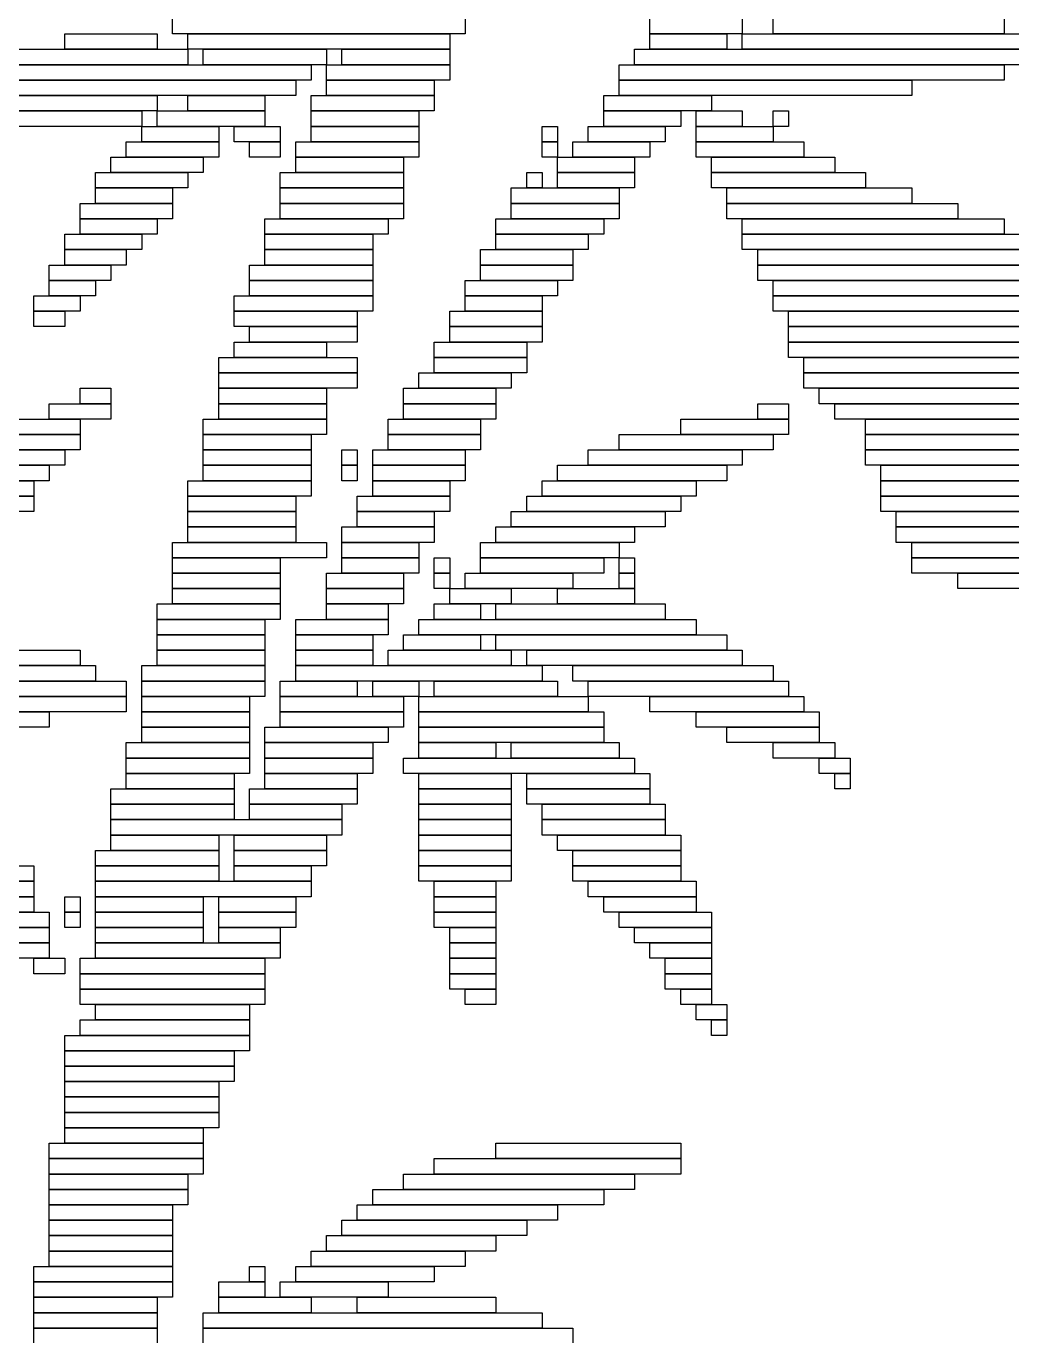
# Model space of a CAD drawing. Extents: x 39 to 985, y 65 to 958.
# Drawn here: x 92.5 to 156.5, y 817.5 to 902.5 of the extents above; entities that cross this region are included whole.
import ezdxf

# ---------------------------------------------------------------- set-up
doc = ezdxf.new("R2010")
doc.units = 0

msp = doc.modelspace()

# ---------------------------------------------------------------- linework, layer by layer
for p, q in [((102, 902), (102, 903)), ((121, 903), (121, 902)), ((133, 902), (133, 903)), ((139, 903), (139, 902)), ((141, 902), (141, 903)), ((156, 903), (156, 902)), ((95, 902), (101, 902)), ((95, 901), (95, 902)), ((101, 902), (101, 901)), ((121, 902), (102, 902)), ((103, 902), (120, 902)), ((103, 901), (103, 902)), ((120, 902), (120, 901)), ((139, 902), (133, 902)), ((133, 902), (138, 902)), ((133, 901), (133, 902)), ((138, 902), (138, 901)), ((139, 902), (158, 902)), ((139, 901), (139, 902)), ((156, 902), (141, 902)), ((92, 901), (103, 901)), ((101, 901), (95, 901)), ((120, 901), (103, 901)), ((103, 901), (103, 900)), ((104, 901), (112, 901)), ((104, 900), (104, 901)), ((112, 901), (112, 900)), ((113, 901), (120, 901)), ((113, 900), (113, 901)), ((120, 901), (120, 900)), ((132, 901), (160, 901)), ((132, 900), (132, 901)), ((138, 901), (133, 901)), ((158, 901), (139, 901)), ((91, 900), (111, 900)), ((103, 900), (92, 900)), ((112, 900), (104, 900)), ((111, 900), (111, 899)), ((112, 900), (120, 900)), ((112, 899), (112, 900)), ((120, 900), (113, 900)), ((120, 900), (120, 899)), ((131, 900), (156, 900)), ((131, 899), (131, 900)), ((160, 900), (132, 900)), ((156, 900), (156, 899)), ((89, 899), (110, 899)), ((111, 899), (91, 899)), ((110, 899), (110, 898)), ((120, 899), (112, 899)), ((112, 899), (119, 899)), ((112, 898), (112, 899)), ((119, 899), (119, 898)), ((156, 899), (131, 899)), ((131, 899), (150, 899)), ((131, 898), (131, 899)), ((150, 899), (150, 898)), ((88, 898), (101, 898)), ((110, 898), (89, 898)), ((101, 898), (101, 897)), ((103, 898), (108, 898)), ((103, 897), (103, 898)), ((108, 898), (108, 897)), ((111, 898), (119, 898)), ((111, 897), (111, 898)), ((119, 898), (112, 898)), ((119, 898), (119, 897)), ((130, 898), (137, 898)), ((130, 897), (130, 898)), ((150, 898), (131, 898)), ((137, 898), (137, 897)), ((87, 897), (100, 897)), ((101, 897), (88, 897)), ((100, 897), (100, 896)), ((101, 897), (108, 897)), ((101, 896), (101, 897)), ((108, 897), (103, 897)), ((108, 897), (108, 896)), ((119, 897), (111, 897)), ((111, 897), (118, 897)), ((111, 896), (111, 897)), ((118, 897), (118, 896)), ((137, 897), (130, 897)), ((130, 897), (135, 897)), ((130, 896), (130, 897)), ((135, 897), (135, 896)), ((136, 897), (139, 897)), ((136, 896), (136, 897)), ((139, 897), (139, 896)), ((141, 897), (142, 897)), ((141, 896), (141, 897)), ((142, 897), (142, 896)), ((100, 896), (87, 896)), ((100, 896), (105, 896)), ((100, 895), (100, 896)), ((108, 896), (101, 896)), ((105, 896), (105, 895)), ((106, 896), (109, 896)), ((106, 895), (106, 896)), ((109, 896), (109, 895)), ((118, 896), (111, 896)), ((111, 896), (118, 896)), ((111, 895), (111, 896)), ((118, 896), (118, 895)), ((126, 896), (127, 896)), ((126, 895), (126, 896)), ((127, 896), (127, 895)), ((129, 896), (134, 896)), ((129, 895), (129, 896)), ((135, 896), (130, 896)), ((134, 896), (134, 895)), ((139, 896), (136, 896)), ((136, 896), (141, 896)), ((136, 895), (136, 896)), ((142, 896), (141, 896)), ((141, 896), (141, 895)), ((99, 895), (105, 895)), ((99, 894), (99, 895)), ((105, 895), (100, 895)), ((105, 895), (105, 894)), ((109, 895), (106, 895)), ((107, 895), (109, 895)), ((107, 894), (107, 895)), ((109, 895), (109, 894)), ((110, 895), (118, 895)), ((110, 894), (110, 895)), ((118, 895), (111, 895)), ((118, 895), (118, 894)), ((127, 895), (126, 895)), ((126, 895), (127, 895)), ((126, 894), (126, 895)), ((127, 895), (127, 894)), ((128, 895), (133, 895)), ((128, 894), (128, 895)), ((134, 895), (129, 895)), ((133, 895), (133, 894)), ((141, 895), (136, 895)), ((136, 895), (143, 895)), ((136, 894), (136, 895)), ((143, 895), (143, 894)), ((98, 894), (104, 894)), ((98, 893), (98, 894)), ((105, 894), (99, 894)), ((104, 894), (104, 893)), ((109, 894), (107, 894)), ((118, 894), (110, 894)), ((110, 894), (117, 894)), ((110, 893), (110, 894)), ((117, 894), (117, 893)), ((127, 894), (126, 894)), ((127, 894), (132, 894)), ((127, 893), (127, 894)), ((133, 894), (128, 894)), ((132, 894), (132, 893)), ((143, 894), (136, 894)), ((137, 894), (145, 894)), ((137, 893), (137, 894)), ((145, 894), (145, 893)), ((97, 893), (103, 893)), ((97, 892), (97, 893)), ((104, 893), (98, 893)), ((103, 893), (103, 892)), ((109, 893), (117, 893)), ((109, 892), (109, 893)), ((117, 893), (110, 893)), ((117, 893), (117, 892)), ((125, 893), (126, 893)), ((125, 892), (125, 893)), ((126, 893), (126, 892)), ((132, 893), (127, 893)), ((127, 893), (132, 893)), ((127, 892), (127, 893)), ((132, 893), (132, 892)), ((145, 893), (137, 893)), ((137, 893), (147, 893)), ((137, 892), (137, 893)), ((147, 893), (147, 892)), ((103, 892), (97, 892)), ((97, 892), (102, 892)), ((97, 891), (97, 892)), ((102, 892), (102, 891)), ((117, 892), (109, 892)), ((109, 892), (117, 892)), ((109, 891), (109, 892)), ((117, 892), (117, 891)), ((124, 892), (131, 892)), ((124, 891), (124, 892)), ((126, 892), (125, 892)), ((132, 892), (127, 892)), ((131, 892), (131, 891)), ((147, 892), (137, 892)), ((138, 892), (150, 892)), ((138, 891), (138, 892)), ((150, 892), (150, 891)), ((96, 891), (102, 891)), ((96, 890), (96, 891)), ((102, 891), (97, 891)), ((102, 891), (102, 890)), ((117, 891), (109, 891)), ((109, 891), (117, 891)), ((109, 890), (109, 891)), ((117, 891), (117, 890)), ((131, 891), (124, 891)), ((124, 891), (131, 891)), ((124, 890), (124, 891)), ((131, 891), (131, 890)), ((150, 891), (138, 891)), ((138, 891), (153, 891)), ((138, 890), (138, 891)), ((153, 891), (153, 890)), ((102, 890), (96, 890)), ((96, 890), (101, 890)), ((96, 889), (96, 890)), ((101, 890), (101, 889)), ((108, 890), (116, 890)), ((108, 889), (108, 890)), ((117, 890), (109, 890)), ((116, 890), (116, 889)), ((123, 890), (130, 890)), ((123, 889), (123, 890)), ((131, 890), (124, 890)), ((130, 890), (130, 889)), ((153, 890), (138, 890)), ((139, 890), (156, 890)), ((139, 889), (139, 890)), ((156, 890), (156, 889)), ((95, 889), (100, 889)), ((95, 888), (95, 889)), ((101, 889), (96, 889)), ((100, 889), (100, 888)), ((116, 889), (108, 889)), ((108, 889), (115, 889)), ((108, 888), (108, 889)), ((115, 889), (115, 888)), ((130, 889), (123, 889)), ((123, 889), (129, 889)), ((123, 888), (123, 889)), ((129, 889), (129, 888)), ((156, 889), (139, 889)), ((139, 889), (159, 889)), ((139, 888), (139, 889)), ((100, 888), (95, 888)), ((95, 888), (99, 888)), ((95, 887), (95, 888)), ((99, 888), (99, 887)), ((115, 888), (108, 888)), ((108, 888), (115, 888)), ((108, 887), (108, 888)), ((115, 888), (115, 887)), ((122, 888), (128, 888)), ((122, 887), (122, 888)), ((129, 888), (123, 888)), ((128, 888), (128, 887)), ((159, 888), (139, 888)), ((140, 888), (163, 888)), ((140, 887), (140, 888)), ((94, 887), (98, 887)), ((94, 886), (94, 887)), ((99, 887), (95, 887)), ((98, 887), (98, 886)), ((107, 887), (115, 887)), ((107, 886), (107, 887)), ((115, 887), (108, 887)), ((115, 887), (115, 886)), ((128, 887), (122, 887)), ((122, 887), (128, 887)), ((122, 886), (122, 887)), ((128, 887), (128, 886)), ((163, 887), (140, 887)), ((140, 887), (167, 887)), ((140, 886), (140, 887)), ((98, 886), (94, 886)), ((94, 886), (97, 886)), ((94, 885), (94, 886)), ((97, 886), (97, 885)), ((115, 886), (107, 886)), ((107, 886), (115, 886)), ((107, 885), (107, 886)), ((115, 886), (115, 885)), ((121, 886), (127, 886)), ((121, 885), (121, 886)), ((128, 886), (122, 886)), ((127, 886), (127, 885)), ((167, 886), (140, 886)), ((141, 886), (170, 886)), ((141, 885), (141, 886)), ((93, 885), (96, 885)), ((93, 884), (93, 885)), ((97, 885), (94, 885)), ((96, 885), (96, 884)), ((106, 885), (115, 885)), ((106, 884), (106, 885)), ((115, 885), (107, 885)), ((115, 885), (115, 884)), ((127, 885), (121, 885)), ((121, 885), (126, 885)), ((121, 884), (121, 885)), ((126, 885), (126, 884)), ((170, 885), (141, 885)), ((141, 885), (174, 885)), ((141, 884), (141, 885)), ((96, 884), (93, 884)), ((93, 884), (95, 884)), ((93, 883), (93, 884)), ((95, 884), (95, 883)), ((115, 884), (106, 884)), ((106, 884), (114, 884)), ((106, 883), (106, 884)), ((114, 884), (114, 883)), ((120, 884), (126, 884)), ((120, 883), (120, 884)), ((126, 884), (121, 884)), ((126, 884), (126, 883)), ((174, 884), (141, 884)), ((142, 884), (179, 884)), ((142, 883), (142, 884)), ((95, 883), (93, 883)), ((114, 883), (106, 883)), ((107, 883), (114, 883)), ((107, 882), (107, 883)), ((114, 883), (114, 882)), ((126, 883), (120, 883)), ((120, 883), (126, 883)), ((120, 882), (120, 883)), ((126, 883), (126, 882)), ((179, 883), (142, 883)), ((142, 883), (185, 883)), ((142, 882), (142, 883)), ((106, 882), (112, 882)), ((106, 881), (106, 882)), ((114, 882), (107, 882)), ((112, 882), (112, 881)), ((119, 882), (125, 882)), ((119, 881), (119, 882)), ((126, 882), (120, 882)), ((125, 882), (125, 881)), ((185, 882), (142, 882)), ((142, 882), (190, 882)), ((142, 881), (142, 882)), ((105, 881), (114, 881)), ((105, 880), (105, 881)), ((112, 881), (106, 881)), ((114, 881), (114, 880)), ((125, 881), (119, 881)), ((119, 881), (125, 881)), ((119, 880), (119, 881)), ((125, 881), (125, 880)), ((190, 881), (142, 881)), ((143, 881), (197, 881)), ((143, 880), (143, 881)), ((114, 880), (105, 880)), ((105, 880), (114, 880)), ((105, 879), (105, 880)), ((114, 880), (114, 879)), ((118, 880), (124, 880)), ((118, 879), (118, 880)), ((125, 880), (119, 880)), ((124, 880), (124, 879)), ((197, 880), (143, 880)), ((143, 880), (204, 880)), ((143, 879), (143, 880)), ((96, 879), (98, 879)), ((96, 878), (96, 879)), ((98, 879), (98, 878)), ((114, 879), (105, 879)), ((105, 879), (112, 879)), ((105, 878), (105, 879)), ((112, 879), (112, 878)), ((117, 879), (123, 879)), ((117, 878), (117, 879)), ((124, 879), (118, 879)), ((123, 879), (123, 878)), ((204, 879), (143, 879)), ((144, 879), (215, 879)), ((144, 878), (144, 879)), ((94, 878), (98, 878)), ((94, 877), (94, 878)), ((98, 878), (96, 878)), ((98, 878), (98, 877)), ((112, 878), (105, 878)), ((105, 878), (112, 878)), ((105, 877), (105, 878)), ((112, 878), (112, 877)), ((123, 878), (117, 878)), ((117, 878), (123, 878)), ((117, 877), (117, 878)), ((123, 878), (123, 877)), ((140, 878), (142, 878)), ((140, 877), (140, 878)), ((142, 878), (142, 877)), ((215, 878), (144, 878)), ((145, 878), (226, 878)), ((145, 877), (145, 878)), ((92, 877), (96, 877)), ((98, 877), (94, 877)), ((96, 877), (96, 876)), ((104, 877), (112, 877)), ((104, 876), (104, 877)), ((112, 877), (105, 877)), ((112, 877), (112, 876)), ((116, 877), (122, 877)), ((116, 876), (116, 877)), ((123, 877), (117, 877)), ((122, 877), (122, 876)), ((135, 877), (142, 877)), ((135, 876), (135, 877)), ((142, 877), (140, 877)), ((142, 877), (142, 876)), ((226, 877), (145, 877)), ((147, 877), (244, 877)), ((147, 876), (147, 877)), ((91, 876), (96, 876)), ((96, 876), (92, 876)), ((96, 876), (96, 875)), ((112, 876), (104, 876)), ((104, 876), (111, 876)), ((104, 875), (104, 876)), ((111, 876), (111, 875)), ((122, 876), (116, 876)), ((116, 876), (122, 876)), ((116, 875), (116, 876)), ((122, 876), (122, 875)), ((131, 876), (141, 876)), ((131, 875), (131, 876)), ((142, 876), (135, 876)), ((141, 876), (141, 875)), ((244, 876), (147, 876)), ((147, 876), (389, 876)), ((147, 875), (147, 876)), ((89, 875), (95, 875)), ((96, 875), (91, 875)), ((95, 875), (95, 874)), ((111, 875), (104, 875)), ((104, 875), (111, 875)), ((104, 874), (104, 875)), ((111, 875), (111, 874)), ((113, 875), (114, 875)), ((113, 874), (113, 875)), ((114, 875), (114, 874)), ((115, 875), (121, 875)), ((115, 874), (115, 875)), ((122, 875), (116, 875)), ((121, 875), (121, 874)), ((129, 875), (139, 875)), ((129, 874), (129, 875)), ((141, 875), (131, 875)), ((139, 875), (139, 874)), ((389, 875), (147, 875)), ((147, 875), (388, 875)), ((147, 874), (147, 875)), ((88, 874), (94, 874)), ((95, 874), (89, 874)), ((94, 874), (94, 873)), ((111, 874), (104, 874)), ((104, 874), (111, 874)), ((104, 873), (104, 874)), ((111, 874), (111, 873)), ((114, 874), (113, 874)), ((113, 874), (114, 874)), ((113, 873), (113, 874)), ((114, 874), (114, 873)), ((121, 874), (115, 874)), ((115, 874), (121, 874)), ((115, 873), (115, 874)), ((121, 874), (121, 873)), ((127, 874), (138, 874)), ((127, 873), (127, 874)), ((139, 874), (129, 874)), ((138, 874), (138, 873)), ((388, 874), (147, 874)), ((148, 874), (388, 874)), ((148, 873), (148, 874)), ((86, 873), (93, 873)), ((94, 873), (88, 873)), ((93, 873), (93, 872)), ((103, 873), (111, 873)), ((103, 872), (103, 873)), ((111, 873), (104, 873)), ((111, 873), (111, 872)), ((114, 873), (113, 873)), ((121, 873), (115, 873)), ((115, 873), (120, 873)), ((115, 872), (115, 873)), ((120, 873), (120, 872)), ((126, 873), (136, 873)), ((126, 872), (126, 873)), ((138, 873), (127, 873)), ((136, 873), (136, 872)), ((388, 873), (148, 873)), ((148, 873), (388, 873)), ((148, 872), (148, 873)), ((85, 872), (93, 872)), ((93, 872), (86, 872)), ((93, 872), (93, 871)), ((111, 872), (103, 872)), ((103, 872), (110, 872)), ((103, 871), (103, 872)), ((110, 872), (110, 871)), ((114, 872), (120, 872)), ((114, 871), (114, 872)), ((120, 872), (115, 872)), ((120, 872), (120, 871)), ((125, 872), (135, 872)), ((125, 871), (125, 872)), ((136, 872), (126, 872)), ((135, 872), (135, 871)), ((388, 872), (148, 872)), ((148, 872), (387, 872)), ((148, 871), (148, 872)), ((93, 871), (85, 871)), ((110, 871), (103, 871)), ((103, 871), (110, 871)), ((103, 870), (103, 871)), ((110, 871), (110, 870)), ((120, 871), (114, 871)), ((114, 871), (119, 871)), ((114, 870), (114, 871)), ((119, 871), (119, 870)), ((124, 871), (134, 871)), ((124, 870), (124, 871)), ((135, 871), (125, 871)), ((134, 871), (134, 870)), ((387, 871), (148, 871)), ((149, 871), (387, 871)), ((149, 870), (149, 871)), ((110, 870), (103, 870)), ((103, 870), (110, 870)), ((103, 869), (103, 870)), ((110, 870), (110, 869)), ((113, 870), (119, 870)), ((113, 869), (113, 870)), ((119, 870), (114, 870)), ((119, 870), (119, 869)), ((123, 870), (132, 870)), ((123, 869), (123, 870)), ((134, 870), (124, 870)), ((132, 870), (132, 869)), ((387, 870), (149, 870)), ((149, 870), (386, 870)), ((149, 869), (149, 870)), ((102, 869), (112, 869)), ((102, 868), (102, 869)), ((110, 869), (103, 869)), ((112, 869), (112, 868)), ((119, 869), (113, 869)), ((113, 869), (118, 869)), ((113, 868), (113, 869)), ((118, 869), (118, 868)), ((122, 869), (131, 869)), ((122, 868), (122, 869)), ((132, 869), (123, 869)), ((131, 869), (131, 868)), ((386, 869), (149, 869)), ((150, 869), (386, 869)), ((150, 868), (150, 869)), ((112, 868), (102, 868)), ((102, 868), (109, 868)), ((102, 867), (102, 868)), ((109, 868), (109, 867)), ((118, 868), (113, 868)), ((113, 868), (118, 868)), ((113, 867), (113, 868)), ((118, 868), (118, 867)), ((119, 868), (120, 868)), ((119, 867), (119, 868)), ((120, 868), (120, 867)), ((131, 868), (122, 868)), ((122, 868), (130, 868)), ((122, 867), (122, 868)), ((130, 868), (130, 867)), ((131, 868), (132, 868)), ((131, 867), (131, 868)), ((132, 868), (132, 867)), ((386, 868), (150, 868)), ((150, 868), (385, 868)), ((150, 867), (150, 868)), ((109, 867), (102, 867)), ((102, 867), (109, 867)), ((102, 866), (102, 867)), ((109, 867), (109, 866)), ((112, 867), (117, 867)), ((112, 866), (112, 867)), ((118, 867), (113, 867)), ((117, 867), (117, 866)), ((120, 867), (119, 867)), ((119, 867), (120, 867)), ((119, 866), (119, 867)), ((120, 867), (120, 866)), ((121, 867), (128, 867)), ((121, 866), (121, 867)), ((130, 867), (122, 867)), ((128, 867), (128, 866)), ((132, 867), (131, 867)), ((131, 867), (132, 867)), ((131, 866), (131, 867)), ((132, 867), (132, 866)), ((385, 867), (150, 867)), ((153, 867), (382, 867)), ((153, 866), (153, 867)), ((109, 866), (102, 866)), ((102, 866), (109, 866)), ((102, 865), (102, 866)), ((109, 866), (109, 865)), ((117, 866), (112, 866)), ((112, 866), (117, 866)), ((112, 865), (112, 866)), ((117, 866), (117, 865)), ((120, 866), (119, 866)), ((120, 866), (124, 866)), ((120, 865), (120, 866)), ((128, 866), (121, 866)), ((124, 866), (124, 865)), ((127, 866), (132, 866)), ((127, 865), (127, 866)), ((132, 866), (131, 866)), ((132, 866), (132, 865)), ((382, 866), (153, 866)), ((101, 865), (109, 865)), ((101, 864), (101, 865)), ((109, 865), (102, 865)), ((109, 865), (109, 864)), ((117, 865), (112, 865)), ((112, 865), (116, 865)), ((112, 864), (112, 865)), ((116, 865), (116, 864)), ((119, 865), (122, 865)), ((119, 864), (119, 865)), ((124, 865), (120, 865)), ((122, 865), (122, 864)), ((123, 865), (134, 865)), ((123, 864), (123, 865)), ((132, 865), (127, 865)), ((134, 865), (134, 864)), ((109, 864), (101, 864)), ((101, 864), (108, 864)), ((101, 863), (101, 864)), ((108, 864), (108, 863)), ((110, 864), (116, 864)), ((110, 863), (110, 864)), ((116, 864), (112, 864)), ((116, 864), (116, 863)), ((118, 864), (136, 864)), ((118, 863), (118, 864)), ((122, 864), (119, 864)), ((134, 864), (123, 864)), ((136, 864), (136, 863)), ((108, 863), (101, 863)), ((101, 863), (108, 863)), ((101, 862), (101, 863)), ((108, 863), (108, 862)), ((116, 863), (110, 863)), ((110, 863), (115, 863)), ((110, 862), (110, 863)), ((115, 863), (115, 862)), ((117, 863), (122, 863)), ((117, 862), (117, 863)), ((136, 863), (118, 863)), ((122, 863), (122, 862)), ((123, 863), (138, 863)), ((123, 862), (123, 863)), ((138, 863), (138, 862)), ((86, 862), (96, 862)), ((96, 862), (96, 861)), ((108, 862), (101, 862)), ((101, 862), (108, 862)), ((101, 861), (101, 862)), ((108, 862), (108, 861)), ((115, 862), (110, 862)), ((110, 862), (115, 862)), ((110, 861), (110, 862)), ((115, 862), (115, 861)), ((116, 862), (124, 862)), ((116, 861), (116, 862)), ((122, 862), (117, 862)), ((138, 862), (123, 862)), ((124, 862), (124, 861)), ((125, 862), (139, 862)), ((125, 861), (125, 862)), ((139, 862), (139, 861)), ((85, 861), (97, 861)), ((96, 861), (86, 861)), ((97, 861), (97, 860)), ((100, 861), (108, 861)), ((100, 860), (100, 861)), ((108, 861), (101, 861)), ((108, 861), (108, 860)), ((115, 861), (110, 861)), ((110, 861), (126, 861)), ((110, 860), (110, 861)), ((124, 861), (116, 861)), ((139, 861), (125, 861)), ((126, 861), (126, 860)), ((128, 861), (141, 861)), ((128, 860), (128, 861)), ((141, 861), (141, 860)), ((83, 860), (99, 860)), ((97, 860), (85, 860)), ((99, 860), (99, 859)), ((108, 860), (100, 860)), ((100, 860), (108, 860)), ((100, 859), (100, 860)), ((108, 860), (108, 859)), ((109, 860), (114, 860)), ((109, 859), (109, 860)), ((126, 860), (110, 860)), ((114, 860), (114, 859)), ((115, 860), (118, 860)), ((115, 859), (115, 860)), ((118, 860), (118, 859)), ((119, 860), (127, 860)), ((119, 859), (119, 860)), ((127, 860), (127, 859)), ((141, 860), (128, 860)), ((129, 860), (142, 860)), ((129, 859), (129, 860)), ((142, 860), (142, 859)), ((82, 859), (99, 859)), ((99, 859), (83, 859)), ((99, 859), (99, 858)), ((108, 859), (100, 859)), ((100, 859), (107, 859)), ((100, 858), (100, 859)), ((107, 859), (107, 858)), ((114, 859), (109, 859)), ((109, 859), (117, 859)), ((109, 858), (109, 859)), ((118, 859), (115, 859)), ((117, 859), (117, 858)), ((118, 859), (129, 859)), ((118, 858), (118, 859)), ((127, 859), (119, 859)), ((142, 859), (129, 859)), ((129, 859), (129, 858)), ((133, 859), (143, 859)), ((133, 858), (133, 859)), ((143, 859), (143, 858)), ((78, 858), (94, 858)), ((99, 858), (82, 858)), ((94, 858), (94, 857)), ((107, 858), (100, 858)), ((100, 858), (107, 858)), ((100, 857), (100, 858)), ((107, 858), (107, 857)), ((117, 858), (109, 858)), ((109, 858), (117, 858)), ((109, 857), (109, 858)), ((117, 858), (117, 857)), ((129, 858), (118, 858)), ((118, 858), (130, 858)), ((118, 857), (118, 858)), ((130, 858), (130, 857)), ((143, 858), (133, 858)), ((136, 858), (144, 858)), ((136, 857), (136, 858)), ((144, 858), (144, 857)), ((94, 857), (78, 857)), ((107, 857), (100, 857)), ((100, 857), (107, 857)), ((100, 856), (100, 857)), ((107, 857), (107, 856)), ((108, 857), (116, 857)), ((108, 856), (108, 857)), ((117, 857), (109, 857)), ((116, 857), (116, 856)), ((130, 857), (118, 857)), ((118, 857), (130, 857)), ((118, 856), (118, 857)), ((130, 857), (130, 856)), ((144, 857), (136, 857)), ((138, 857), (144, 857)), ((138, 856), (138, 857)), ((144, 857), (144, 856)), ((99, 856), (107, 856)), ((99, 855), (99, 856)), ((107, 856), (100, 856)), ((107, 856), (107, 855)), ((116, 856), (108, 856)), ((108, 856), (115, 856)), ((108, 855), (108, 856)), ((115, 856), (115, 855)), ((130, 856), (118, 856)), ((118, 856), (123, 856)), ((118, 855), (118, 856)), ((123, 856), (123, 855)), ((124, 856), (131, 856)), ((124, 855), (124, 856)), ((131, 856), (131, 855)), ((144, 856), (138, 856)), ((141, 856), (145, 856)), ((141, 855), (141, 856)), ((145, 856), (145, 855)), ((107, 855), (99, 855)), ((99, 855), (107, 855)), ((99, 854), (99, 855)), ((107, 855), (107, 854)), ((115, 855), (108, 855)), ((108, 855), (115, 855)), ((108, 854), (108, 855)), ((115, 855), (115, 854)), ((117, 855), (132, 855)), ((117, 854), (117, 855)), ((123, 855), (118, 855)), ((131, 855), (124, 855)), ((132, 855), (132, 854)), ((145, 855), (141, 855)), ((144, 855), (146, 855)), ((144, 854), (144, 855)), ((146, 855), (146, 854)), ((107, 854), (99, 854)), ((99, 854), (106, 854)), ((99, 853), (99, 854)), ((106, 854), (106, 853)), ((115, 854), (108, 854)), ((108, 854), (114, 854)), ((108, 853), (108, 854)), ((114, 854), (114, 853)), ((132, 854), (117, 854)), ((118, 854), (124, 854)), ((118, 853), (118, 854)), ((124, 854), (124, 853)), ((125, 854), (133, 854)), ((125, 853), (125, 854)), ((133, 854), (133, 853)), ((146, 854), (144, 854)), ((145, 854), (146, 854)), ((145, 853), (145, 854)), ((146, 854), (146, 853)), ((98, 853), (106, 853)), ((98, 852), (98, 853)), ((106, 853), (99, 853)), ((106, 853), (106, 852)), ((107, 853), (114, 853)), ((107, 852), (107, 853)), ((114, 853), (108, 853)), ((114, 853), (114, 852)), ((124, 853), (118, 853)), ((118, 853), (124, 853)), ((118, 852), (118, 853)), ((124, 853), (124, 852)), ((133, 853), (125, 853)), ((125, 853), (133, 853)), ((125, 852), (125, 853)), ((133, 853), (133, 852)), ((146, 853), (145, 853)), ((106, 852), (98, 852)), ((98, 852), (106, 852)), ((98, 851), (98, 852)), ((106, 852), (106, 851)), ((114, 852), (107, 852)), ((107, 852), (113, 852)), ((107, 851), (107, 852)), ((113, 852), (113, 851)), ((124, 852), (118, 852)), ((118, 852), (124, 852)), ((118, 851), (118, 852)), ((124, 852), (124, 851)), ((133, 852), (125, 852)), ((126, 852), (134, 852)), ((126, 851), (126, 852)), ((134, 852), (134, 851)), ((106, 851), (98, 851)), ((98, 851), (113, 851)), ((98, 850), (98, 851)), ((113, 851), (107, 851)), ((113, 851), (113, 850)), ((124, 851), (118, 851)), ((118, 851), (124, 851)), ((118, 850), (118, 851)), ((124, 851), (124, 850)), ((134, 851), (126, 851)), ((126, 851), (134, 851)), ((126, 850), (126, 851)), ((134, 851), (134, 850)), ((113, 850), (98, 850)), ((98, 850), (105, 850)), ((98, 849), (98, 850)), ((105, 850), (105, 849)), ((106, 850), (112, 850)), ((106, 849), (106, 850)), ((112, 850), (112, 849)), ((124, 850), (118, 850)), ((118, 850), (124, 850)), ((118, 849), (118, 850)), ((124, 850), (124, 849)), ((134, 850), (126, 850)), ((127, 850), (135, 850)), ((127, 849), (127, 850)), ((135, 850), (135, 849)), ((97, 849), (105, 849)), ((97, 848), (97, 849)), ((105, 849), (98, 849)), ((105, 849), (105, 848)), ((112, 849), (106, 849)), ((106, 849), (112, 849)), ((106, 848), (106, 849)), ((112, 849), (112, 848)), ((124, 849), (118, 849)), ((118, 849), (124, 849)), ((118, 848), (118, 849)), ((124, 849), (124, 848)), ((135, 849), (127, 849)), ((128, 849), (135, 849)), ((128, 848), (128, 849)), ((135, 849), (135, 848)), ((86, 848), (93, 848)), ((93, 848), (93, 847)), ((105, 848), (97, 848)), ((97, 848), (105, 848)), ((97, 847), (97, 848)), ((105, 848), (105, 847)), ((112, 848), (106, 848)), ((106, 848), (111, 848)), ((106, 847), (106, 848)), ((111, 848), (111, 847)), ((124, 848), (118, 848)), ((118, 848), (124, 848)), ((118, 847), (118, 848)), ((124, 848), (124, 847)), ((135, 848), (128, 848)), ((128, 848), (135, 848)), ((128, 847), (128, 848)), ((135, 848), (135, 847)), ((93, 847), (86, 847)), ((87, 847), (93, 847)), ((93, 847), (93, 846)), ((105, 847), (97, 847)), ((97, 847), (111, 847)), ((97, 846), (97, 847)), ((111, 847), (106, 847)), ((111, 847), (111, 846)), ((124, 847), (118, 847)), ((119, 847), (123, 847)), ((119, 846), (119, 847)), ((123, 847), (123, 846)), ((135, 847), (128, 847)), ((129, 847), (136, 847)), ((129, 846), (129, 847)), ((136, 847), (136, 846)), ((93, 846), (87, 846)), ((88, 846), (93, 846)), ((93, 846), (93, 845)), ((95, 846), (96, 846)), ((95, 845), (95, 846)), ((96, 846), (96, 845)), ((111, 846), (97, 846)), ((97, 846), (104, 846)), ((97, 845), (97, 846)), ((104, 846), (104, 845)), ((105, 846), (110, 846)), ((105, 845), (105, 846)), ((110, 846), (110, 845)), ((123, 846), (119, 846)), ((119, 846), (123, 846)), ((119, 845), (119, 846)), ((123, 846), (123, 845)), ((136, 846), (129, 846)), ((130, 846), (136, 846)), ((130, 845), (130, 846)), ((136, 846), (136, 845)), ((93, 845), (88, 845)), ((90, 845), (94, 845)), ((94, 845), (94, 844)), ((96, 845), (95, 845)), ((95, 845), (96, 845)), ((95, 844), (95, 845)), ((96, 845), (96, 844)), ((104, 845), (97, 845)), ((97, 845), (104, 845)), ((97, 844), (97, 845)), ((104, 845), (104, 844)), ((110, 845), (105, 845)), ((105, 845), (110, 845)), ((105, 844), (105, 845)), ((110, 845), (110, 844)), ((123, 845), (119, 845)), ((119, 845), (123, 845)), ((119, 844), (119, 845)), ((123, 845), (123, 844)), ((136, 845), (130, 845)), ((131, 845), (137, 845)), ((131, 844), (131, 845)), ((137, 845), (137, 844)), ((94, 844), (90, 844)), ((91, 844), (94, 844)), ((94, 844), (94, 843)), ((96, 844), (95, 844)), ((104, 844), (97, 844)), ((97, 844), (104, 844)), ((97, 843), (97, 844)), ((104, 844), (104, 843)), ((110, 844), (105, 844)), ((105, 844), (109, 844)), ((105, 843), (105, 844)), ((109, 844), (109, 843)), ((123, 844), (119, 844)), ((120, 844), (123, 844)), ((120, 843), (120, 844)), ((123, 844), (123, 843)), ((137, 844), (131, 844)), ((132, 844), (137, 844)), ((132, 843), (132, 844)), ((137, 844), (137, 843)), ((94, 843), (91, 843)), ((92, 843), (94, 843)), ((94, 843), (94, 842)), ((104, 843), (97, 843)), ((97, 843), (109, 843)), ((97, 842), (97, 843)), ((109, 843), (105, 843)), ((109, 843), (109, 842)), ((123, 843), (120, 843)), ((120, 843), (123, 843)), ((120, 842), (120, 843)), ((123, 843), (123, 842)), ((137, 843), (132, 843)), ((133, 843), (137, 843)), ((133, 842), (133, 843)), ((137, 843), (137, 842)), ((94, 842), (92, 842)), ((93, 842), (95, 842)), ((93, 841), (93, 842)), ((95, 842), (95, 841)), ((96, 842), (108, 842)), ((96, 841), (96, 842)), ((109, 842), (97, 842)), ((108, 842), (108, 841)), ((123, 842), (120, 842)), ((120, 842), (123, 842)), ((120, 841), (120, 842)), ((123, 842), (123, 841)), ((137, 842), (133, 842)), ((134, 842), (137, 842)), ((134, 841), (134, 842)), ((137, 842), (137, 841)), ((95, 841), (93, 841)), ((108, 841), (96, 841)), ((96, 841), (108, 841)), ((96, 840), (96, 841)), ((108, 841), (108, 840)), ((123, 841), (120, 841)), ((120, 841), (123, 841)), ((120, 840), (120, 841)), ((123, 841), (123, 840)), ((137, 841), (134, 841)), ((134, 841), (137, 841)), ((134, 840), (134, 841)), ((137, 841), (137, 840)), ((108, 840), (96, 840)), ((96, 840), (108, 840)), ((96, 839), (96, 840)), ((108, 840), (108, 839)), ((123, 840), (120, 840)), ((121, 840), (123, 840)), ((121, 839), (121, 840)), ((123, 840), (123, 839)), ((137, 840), (134, 840)), ((135, 840), (137, 840)), ((135, 839), (135, 840)), ((137, 840), (137, 839)), ((108, 839), (96, 839)), ((97, 839), (107, 839)), ((97, 838), (97, 839)), ((107, 839), (107, 838)), ((123, 839), (121, 839)), ((137, 839), (135, 839)), ((136, 839), (138, 839)), ((136, 838), (136, 839)), ((138, 839), (138, 838)), ((96, 838), (107, 838)), ((96, 837), (96, 838)), ((107, 838), (97, 838)), ((107, 838), (107, 837)), ((138, 838), (136, 838)), ((137, 838), (138, 838)), ((137, 837), (137, 838)), ((138, 838), (138, 837)), ((95, 837), (107, 837)), ((95, 836), (95, 837)), ((107, 837), (96, 837)), ((107, 837), (107, 836)), ((138, 837), (137, 837)), ((107, 836), (95, 836)), ((95, 836), (106, 836)), ((95, 835), (95, 836)), ((106, 836), (106, 835)), ((106, 835), (95, 835)), ((95, 835), (106, 835)), ((95, 834), (95, 835)), ((106, 835), (106, 834)), ((106, 834), (95, 834)), ((95, 834), (105, 834)), ((95, 833), (95, 834)), ((105, 834), (105, 833)), ((105, 833), (95, 833)), ((95, 833), (105, 833)), ((95, 832), (95, 833)), ((105, 833), (105, 832)), ((105, 832), (95, 832)), ((95, 832), (105, 832)), ((95, 831), (95, 832)), ((105, 832), (105, 831)), ((105, 831), (95, 831)), ((95, 831), (104, 831)), ((95, 830), (95, 831)), ((104, 831), (104, 830)), ((94, 830), (104, 830)), ((94, 829), (94, 830)), ((104, 830), (95, 830)), ((104, 830), (104, 829)), ((123, 830), (135, 830)), ((123, 829), (123, 830)), ((135, 830), (135, 829)), ((104, 829), (94, 829)), ((94, 829), (104, 829)), ((94, 828), (94, 829)), ((104, 829), (104, 828)), ((119, 829), (135, 829)), ((119, 828), (119, 829)), ((135, 829), (123, 829)), ((135, 829), (135, 828)), ((104, 828), (94, 828)), ((94, 828), (103, 828)), ((94, 827), (94, 828)), ((103, 828), (103, 827)), ((117, 828), (132, 828)), ((117, 827), (117, 828)), ((135, 828), (119, 828)), ((132, 828), (132, 827)), ((103, 827), (94, 827)), ((94, 827), (103, 827)), ((94, 826), (94, 827)), ((103, 827), (103, 826)), ((115, 827), (130, 827)), ((115, 826), (115, 827)), ((132, 827), (117, 827)), ((130, 827), (130, 826)), ((103, 826), (94, 826)), ((94, 826), (102, 826)), ((94, 825), (94, 826)), ((102, 826), (102, 825)), ((114, 826), (127, 826)), ((114, 825), (114, 826)), ((130, 826), (115, 826)), ((127, 826), (127, 825)), ((102, 825), (94, 825)), ((94, 825), (102, 825)), ((94, 824), (94, 825)), ((102, 825), (102, 824)), ((113, 825), (125, 825)), ((113, 824), (113, 825)), ((127, 825), (114, 825)), ((125, 825), (125, 824)), ((102, 824), (94, 824)), ((94, 824), (102, 824)), ((94, 823), (94, 824)), ((102, 824), (102, 823)), ((112, 824), (123, 824)), ((112, 823), (112, 824)), ((125, 824), (113, 824)), ((123, 824), (123, 823)), ((102, 823), (94, 823)), ((94, 823), (102, 823)), ((94, 822), (94, 823)), ((102, 823), (102, 822)), ((111, 823), (121, 823)), ((111, 822), (111, 823)), ((123, 823), (112, 823)), ((121, 823), (121, 822)), ((93, 822), (102, 822)), ((93, 821), (93, 822)), ((102, 822), (94, 822)), ((102, 822), (102, 821)), ((107, 822), (108, 822)), ((107, 821), (107, 822)), ((108, 822), (108, 821)), ((110, 822), (119, 822)), ((110, 821), (110, 822)), ((121, 822), (111, 822)), ((119, 822), (119, 821)), ((102, 821), (93, 821)), ((93, 821), (102, 821)), ((93, 820), (93, 821)), ((102, 821), (102, 820)), ((105, 821), (108, 821)), ((105, 820), (105, 821)), ((108, 821), (107, 821)), ((108, 821), (108, 820)), ((109, 821), (116, 821)), ((109, 820), (109, 821)), ((119, 821), (110, 821)), ((116, 821), (116, 820)), ((102, 820), (93, 820)), ((93, 820), (101, 820)), ((93, 819), (93, 820)), ((101, 820), (101, 819)), ((108, 820), (105, 820)), ((105, 820), (111, 820)), ((105, 819), (105, 820)), ((116, 820), (109, 820)), ((111, 820), (111, 819)), ((114, 820), (123, 820)), ((114, 819), (114, 820)), ((123, 820), (123, 819)), ((101, 819), (93, 819)), ((93, 819), (101, 819)), ((93, 818), (93, 819)), ((101, 819), (101, 818)), ((104, 819), (126, 819)), ((104, 818), (104, 819)), ((111, 819), (105, 819)), ((123, 819), (114, 819)), ((126, 819), (126, 818)), ((101, 818), (93, 818)), ((93, 818), (101, 818)), ((93, 817), (93, 818)), ((101, 818), (101, 817)), ((126, 818), (104, 818)), ((104, 818), (128, 818)), ((104, 817), (104, 818)), ((128, 818), (128, 817))]:
    msp.add_line(p, q)

doc.saveas('drawing.dxf')
